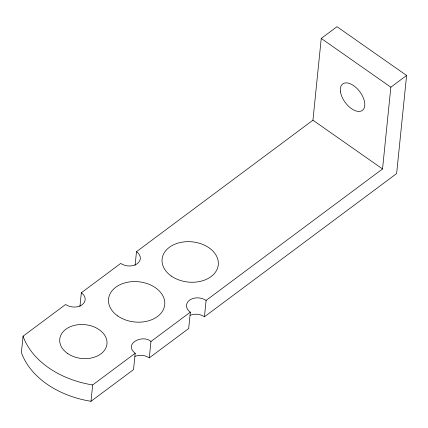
<?xml version="1.0" encoding="UTF-8"?>
<svg xmlns="http://www.w3.org/2000/svg" width="428" height="428" viewBox="0 0 428 428"><rect width="100%" height="100%" fill="white"/><g stroke="black" fill="none" stroke-linecap="round" stroke-linejoin="round"><path stroke-width="0.64" d="M190.193 315.243A11.765 8.421 5.8 0 1 204.434 316.779L396.633 173.559L406.6 75.456L336.997 26.702L321.246 38.44L312.943 120.193L136.495 251.669A11.765 8.421 5.8 0 1 137.313 263.632A11.765 8.421 5.8 0 1 120.739 263.407L81.336 292.768A11.743 8.405 5.8 0 1 82.155 304.709A11.743 8.405 5.8 0 1 65.612 304.485L23.059 336.194L21.4 352.544A85.498 61.188 5.8 0 0 91.004 401.298L133.536 369.605L135.2 353.255C122.948 343.673 142.973 334.033 150.95 341.512L149.292 357.867C145.124 355.096 139.603 354.512 134.943 356.374M79.94 306.502L81.336 292.768M91.004 401.298L92.662 384.949L135.2 353.255M135.098 265.403L136.495 251.669M406.6 75.456L390.844 87.194L382.541 168.948L206.093 300.429A11.765 8.421 5.8 0 0 189.518 300.205A11.765 8.421 5.8 0 0 190.337 312.167L188.678 328.517L149.292 357.867M204.434 316.779L206.093 300.429M150.95 341.512L190.337 312.167M321.246 38.44L390.844 87.194M312.943 120.193L382.541 168.948M92.662 384.949A85.498 61.188 5.8 0 1 23.059 336.194M340.49 91.876A16.473 9.063 53.3 0 0 360.349 111.28A16.473 9.063 53.3 0 0 356.834 88.307A16.473 9.063 53.3 0 0 340.49 91.876M67.469 353.41A23.733 16.986 5.8 0 0 106.502 346.3A23.733 16.986 5.8 0 0 76.104 325.007A23.733 16.986 5.8 0 0 67.469 353.41M117.727 315.96A28.237 20.207 5.8 0 0 164.17 307.497A28.237 20.207 5.8 0 0 128.004 282.164A28.237 20.207 5.8 0 0 117.727 315.96M171.291 276.049A28.237 20.207 5.8 0 0 217.734 267.586A28.237 20.207 5.8 0 0 181.568 242.253A28.237 20.207 5.8 0 0 171.291 276.049"/></g></svg>
